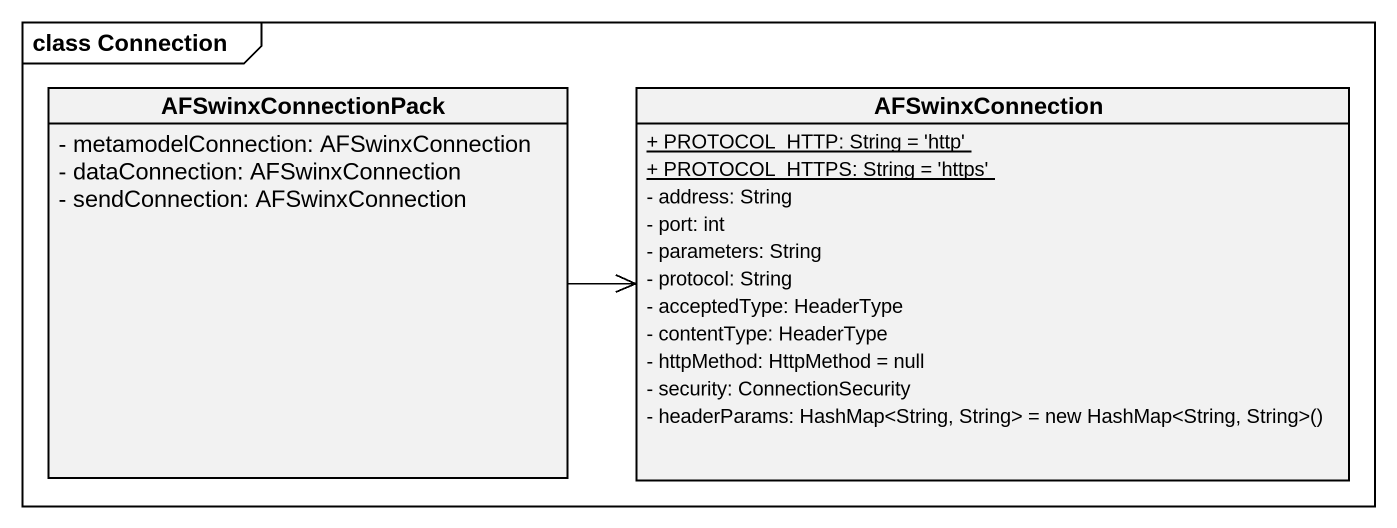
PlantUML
@startuml
mainframe class Connection
hide circle
hide empty members
skinparam classAttributeIconSize 0
class AFSwinxConnectionPack {
  - metamodelConnection: AFSwinxConnection
  - dataConnection: AFSwinxConnection
  - sendConnection: AFSwinxConnection
}
class AFSwinxConnection {
  {static} + PROTOCOL_HTTP: String = 'http'
  {static} + PROTOCOL_HTTPS: String = 'https'
  - address: String
  - port: int
  - parameters: String
  - protocol: String
  - acceptedType: HeaderType
  - contentType: HeaderType
  - httpMethod: HttpMethod = null
  - security: ConnectionSecurity
  {field} - headerParams: HashMap<String, String> = new HashMap<String, String>()
}
AFSwinxConnectionPack -right-> AFSwinxConnection
AFSwinxConnectionPack -right-> AFSwinxConnection
AFSwinxConnectionPack -right-> AFSwinxConnection
@enduml
